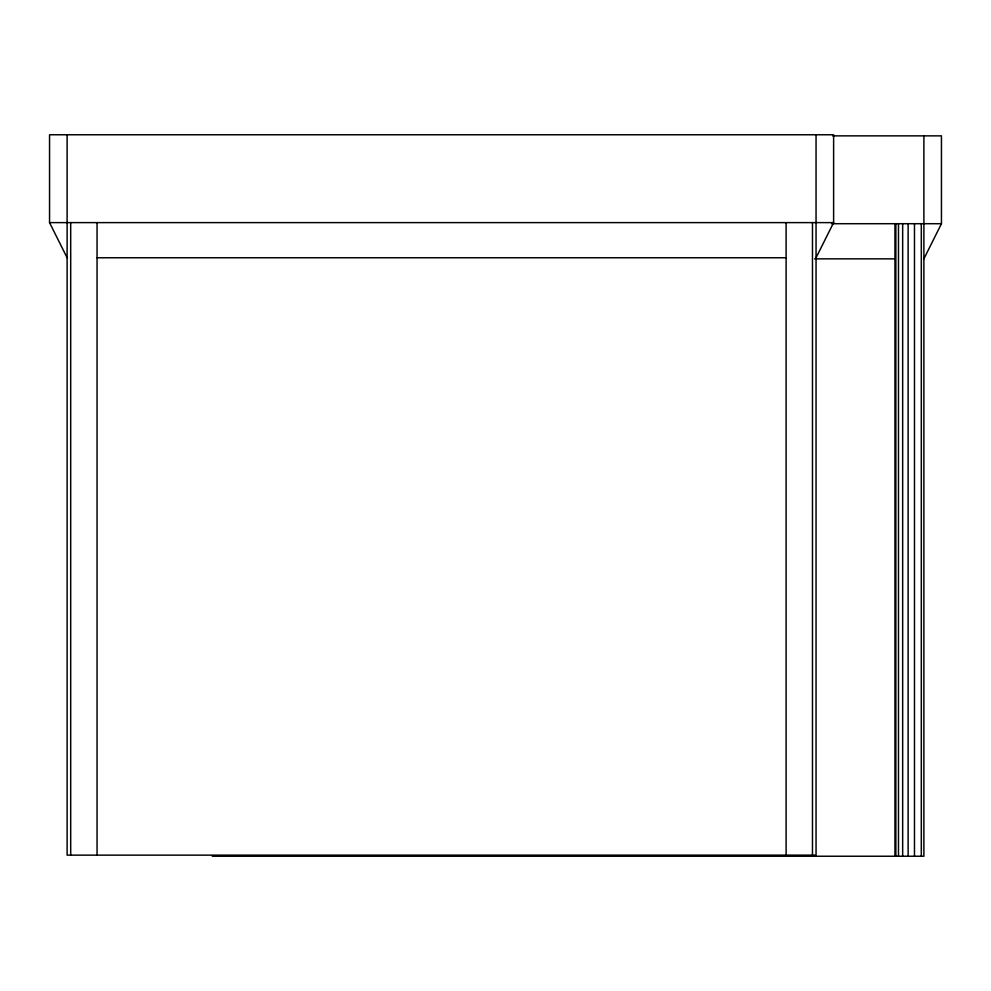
<?xml version="1.0" encoding="UTF-8"?>
<svg xmlns="http://www.w3.org/2000/svg" width="991" height="991" viewBox="0 0 991 991"><rect width="100%" height="100%" fill="white"/><g stroke="black" fill="none" stroke-linecap="round" stroke-linejoin="round"><path stroke-width="1.49" d="M816.051 257.759L833.617 222.616L833.617 134.764L49.55 134.764L49.55 222.616L67.115 257.759M923.885 258.849L941.45 223.706L941.45 135.866L832.613 135.866M49.55 222.616L833.617 222.616M831.585 223.706L941.45 223.706M97.056 257.759L786.111 257.759M814.59 258.849L894.947 258.849M212.285 856.236L923.885 856.236L923.885 135.866M921.308 223.706L921.308 856.236M914.482 223.706L914.482 856.236M908.128 223.706L908.128 856.236M902.665 223.706L902.665 856.236M898.478 223.706L898.478 856.236M895.852 223.706L895.852 856.236M894.947 223.706L894.947 856.236M816.051 134.764L816.051 855.134L67.115 855.134L67.115 134.764M812.471 222.616L812.471 855.134M786.111 222.616L786.111 855.134M97.056 222.616L97.056 855.134M70.695 222.616L70.695 855.134"/></g></svg>
